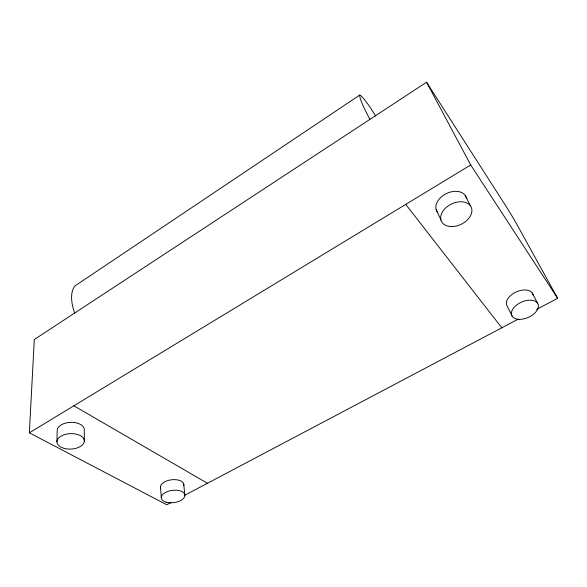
<?xml version="1.0" encoding="UTF-8"?>
<svg xmlns="http://www.w3.org/2000/svg" width="587" height="587" viewBox="0 0 587 587"><rect width="100%" height="100%" fill="white"/><g stroke="black" fill="none" stroke-linecap="round" stroke-linejoin="round"><path stroke-width="0.88" d="M56.932 441.835L57.21 430.535A13.56 7.756 -2.4 0 1 70.836 422.347A13.56 7.756 -2.4 0 1 84.308 429.853L84.33 441.057A13.714 7.719 -2.6 0 1 63.587 448.204A13.714 7.719 -2.6 0 1 63.976 434.813A13.714 7.719 -2.6 0 1 84.33 441.057M171.543 502.237L166.752 504.769L29.35 432.817L34.303 339.521L426.558 82.231L506.691 207.343A15.027 0.499 59.4 0 1 517.587 225.687L557.65 298.291L536.606 309.408M375.812 116.219A25.894 2.869 58.4 0 0 359.67 95.094L74.909 285.95A42.249 20.956 55.7 0 0 74.674 313.047M29.35 432.817L470.693 164.962L426.558 82.231M184.303 495.501L517.983 319.247M73.874 405.793L207.431 483.277M405.727 204.386L501.797 327.795M470.693 164.962L557.65 298.291M532.218 292.979L537.56 303.141M465.271 195.53L470.532 205.956M512.334 316.525L507.344 306.319A14.183 8.401 -24.2 0 1 516.45 291.834A14.183 8.401 -24.2 0 1 533.04 295.019M436.134 209.478L440.954 219.993M183.716 483.923L184.729 494.408M160.486 486.535L161.271 497.094M437.41 212.105A16.26 11.248 -26.3 0 1 446.553 193.483A16.26 11.248 -26.3 0 1 466.452 198.237M369.905 119.388A48.552 5.334 58.6 0 1 359.67 95.094M160.64 488.157A11.777 6.222 -7.3 0 1 171.69 479.762A11.777 6.222 -7.3 0 1 183.804 485.544M450.75 226.56A16.487 11.241 -25.9 0 0 471.706 208.656A16.487 11.241 -25.9 0 0 446.413 207.284A16.487 11.241 -25.9 0 0 450.75 226.56M519.319 319.357A14.352 8.365 -23.9 0 0 538.374 305.174A14.352 8.365 -23.9 0 0 516.986 304.734A14.352 8.365 -23.9 0 0 519.319 319.357M166.128 502.186A11.894 6.178 -7.4 0 0 184.817 496.022A11.894 6.178 -7.4 0 0 168.22 491.282A11.894 6.178 -7.4 0 0 166.128 502.186"/></g></svg>
